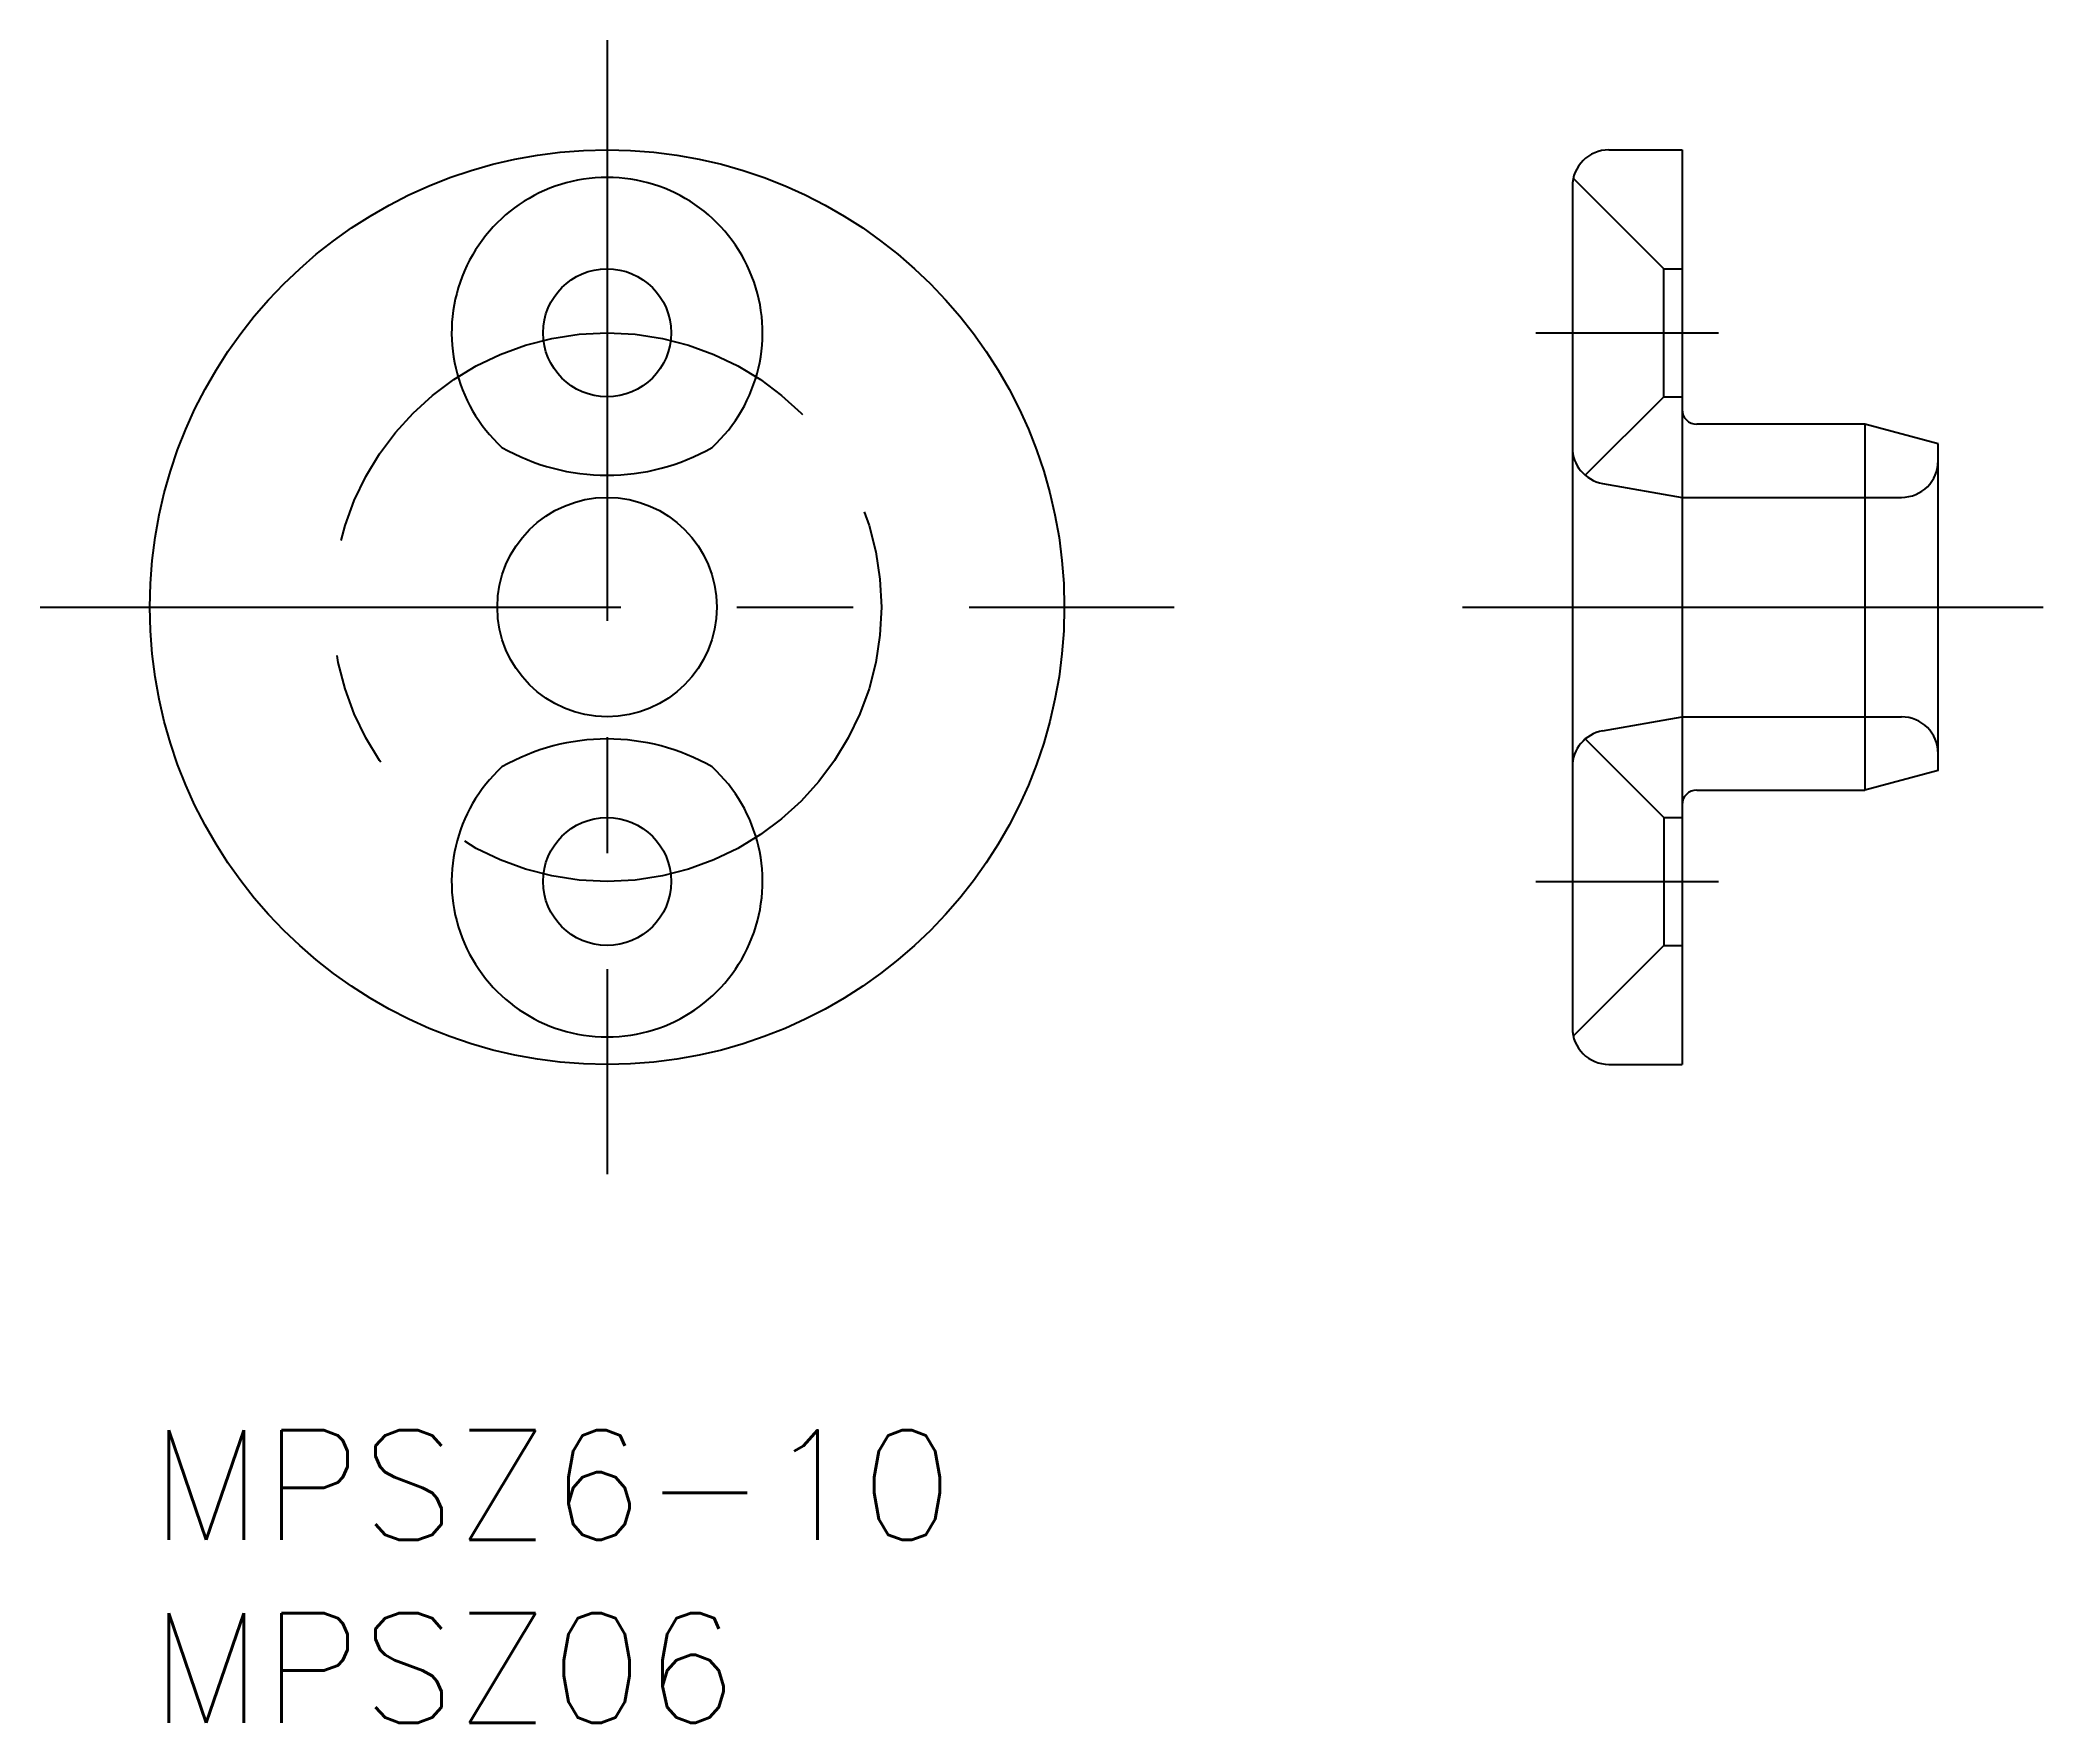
# Model space of a CAD drawing. Extents: x -3 to 51.9, y -8 to 38.
import ezdxf

# ---------------------------------------------------------------- set-up
doc = ezdxf.new("R2010")
doc.units = 0
doc.header["$LTSCALE"] = 0.5
doc.linetypes.add('CENTER', pattern=[50.8, 31.75, -6.35, 6.35, -6.35])
doc.linetypes.add('DASHED', pattern=[19.05, 12.7, -6.35])
for name, color, linetype in [('MSM_CENTER', 1, 'CENTER'), ('MSM_CONTINUOUS', 7, 'CONTINUOUS'), ('MSM_DASHED', 4, 'DASHED'), ('MSM_PART_NUMBER', 7, 'CONTINUOUS')]:
    doc.layers.add(name, color=color, linetype=linetype)
doc.styles.get("Standard").update_dxf_attribs({"font": 'txt.shx', "height": 3, "bigfont": 'bigfont.shx'})

# ---------------------------------------------------------------- blocks, each defined once
blk = doc.blocks.new('*U3')
at = {"layer": 'MSM_PART_NUMBER'}
blk.add_text('MPSZ6-10', height=3, dxfattribs=at).set_placement((0, -3))
blk = doc.blocks.new('*U4')
at = {"layer": 'MSM_PART_NUMBER'}
blk.add_text('MPSZ06', height=3, dxfattribs=at).set_placement((0, -8))

msp = doc.modelspace()

# ---------------------------------------------------------------- linework, layer by layer
at = {"layer": 'MSM_CENTER'}
for p, q in [((12.5, 38), (12.5, 7)), ((37.891, 30), (42.891, 30)), ((-3, 22.5), (28, 22.5)), ((35.891, 22.5), (51.891, 22.5)), ((37.891, 15), (42.891, 15))]:
    msp.add_line(p, q, dxfattribs=at)
msp.add_circle((12.5, 22.5), 7.5, dxfattribs=at)
at = {"layer": 'MSM_CONTINUOUS'}
for p, q in [((39.891, 35), (41.891, 35)), ((41.891, 35), (41.891, 10)), ((38.891, 34), (38.891, 11)), ((46.891, 27.5), (42.291, 27.5)), ((46.891, 27.5), (46.891, 17.5)), ((48.891, 26.964), (46.891, 27.5)), ((48.891, 18.036), (48.891, 26.964)), ((48.891, 18.036), (46.891, 17.5)), ((42.291, 17.5), (46.891, 17.5)), ((39.891, 10), (41.891, 10))]:
    msp.add_line(p, q, dxfattribs=at)
for centre, radius in [((12.5, 22.5), 12.5), ((12.5, 30), 1.75), ((12.5, 22.5), 3), ((12.5, 15), 1.75)]:
    msp.add_circle(centre, radius, dxfattribs=at)
for centre, radius, start, end in [((39.891, 34), 1, 90, 180), ((12.5, 30), 4.25, 312.5301, 227.4699), ((42.291, 27.9), 0.4, 180, 270), ((12.5, 31.89), 5.786, 240.2277, 299.7723), ((12.5, 13.11), 5.786, 60.2277, 119.7723), ((12.5, 15), 4.25, 132.5301, 47.4699), ((42.291, 17.1), 0.4, 90, 180), ((39.891, 11), 1, 180, 270)]:
    msp.add_arc(centre, radius, start, end, dxfattribs=at)
at = {"layer": 'MSM_DASHED'}
for p, q in [((38.917, 34.224), (41.391, 31.75)), ((41.391, 28.25), (41.391, 31.75)), ((41.391, 31.75), (41.891, 31.75)), ((39.246, 26.104), (41.391, 28.25)), ((41.391, 28.25), (41.891, 28.25)), ((39.718, 25.883), (41.891, 25.5)), ((41.891, 25.5), (47.891, 25.5)), ((39.718, 19.117), (41.891, 19.5)), ((41.891, 19.5), (47.891, 19.5)), ((39.246, 18.896), (41.391, 16.75)), ((41.391, 16.75), (41.391, 13.25)), ((41.391, 16.75), (41.891, 16.75)), ((38.917, 10.776), (41.391, 13.25)), ((41.391, 13.25), (41.891, 13.25))]:
    msp.add_line(p, q, dxfattribs=at)
for centre, start, end in [((39.891, 26.868), 180, 260), ((47.891, 26.5), 270, 0), ((47.891, 18.5), 0, 90), ((39.891, 18.132), 100, 180)]:
    msp.add_arc(centre, 1, start, end, dxfattribs=at)

# ---------------------------------------------------------------- block references
at = {"layer": 'MSM_CONTINUOUS'}
for name in ['*U3', '*U4']:
    msp.add_blockref(name, (0, 0), dxfattribs=at)

doc.saveas('drawing.dxf')
